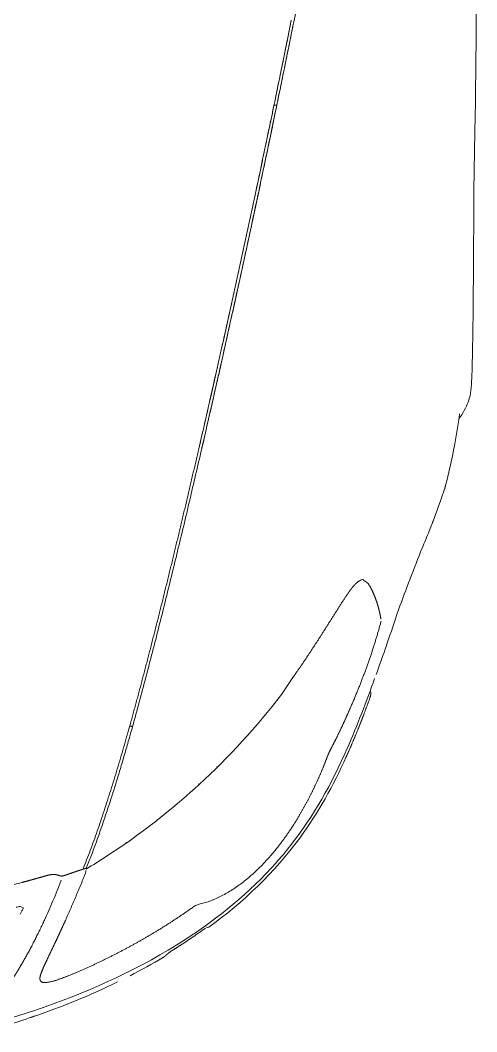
# Model space of a CAD drawing. Extents: x -2012 to 34975, y -1043 to 8321.
# Drawn here: x 5523.4 to 5570.9, y 3297.5 to 3402.5 of the extents above; entities that cross this region are included whole.
import ezdxf

# ---------------------------------------------------------------- set-up
doc = ezdxf.new("R2010")
doc.units = 0
doc.header["$LTSCALE"] = 25
doc.layers.get('0').update_dxf_attribs({"color": 9, "lineweight": 9})
doc.layers.add('04', color=9, linetype='Continuous', lineweight=9)

# ---------------------------------------------------------------- blocks, each defined once
blk = doc.blocks.new('p-araba-passat')
for points in [[(0.1591, -0.42), (0.1604, -0.4167)], [(0.3993, -0.701), (0.3806, -0.6883)], [(0.4985, -0.774), (0.5002, -0.7732)], [(0.37, -0.7777), (0.3713, -0.7783)], [(0.4294, -0.7967), (0.4275, -0.7961)], [(0.4634, -0.8084), (0.4683, -0.8101)], [(0.5846, -0.8546), (0.5935, -0.8578)], [(0.9039, -0.8883), (0.9649, -0.8895)]]:
    blk.add_lwpolyline(points)
at = {"flags": 128}
for points in [[(0.3156, -0.7556), (0.329, -0.7615), (0.3291, -0.7615)], [(0.5954, -0.8584), (0.5987, -0.8593), (0.6022, -0.8602)]]:
    blk.add_lwpolyline(points, dxfattribs=at)
for points, degree in [([(0.1852, -0.4182), (0.1694, -0.36), (0.1574, -0.3007), (0.148, -0.241), (0.1411, -0.181), (0.1365, -0.1207), (0.1343, -0.0603), (0.1343, 0)], 7), ([(0.0303, -0.3772), (0.0343, -0.3946), (0.0399, -0.4121), (0.0457, -0.4293)], 3), ([(0.1462, -0.4419), (0.1291, -0.434), (0.1129, -0.4257), (0.0977, -0.4172), (0.0839, -0.4085), (0.072, -0.3995)], 5), ([(0.1852, -0.4182), (0.1853, -0.4186), (0.1854, -0.4189), (0.1855, -0.4192)], 3), ([(0.1855, -0.4192), (0.1854, -0.4189), (0.1853, -0.4186), (0.1852, -0.4182)], 3), ([(0.1923, -0.4438), (0.191, -0.4389), (0.1896, -0.434), (0.1882, -0.429), (0.1868, -0.4241), (0.1855, -0.4192)], 5), ([(0.0452, -0.4278), (0.0455, -0.4287), (0.0457, -0.4295), (0.046, -0.4303), (0.0464, -0.4311)], 4), ([(0.0464, -0.4311), (0.0461, -0.4304), (0.0458, -0.4296), (0.0455, -0.4288), (0.0453, -0.428)], 4), ([(0.0457, -0.4293), (0.056, -0.4595), (0.068, -0.4891), (0.082, -0.5178)], 3), ([(0.0915, -0.4743), (0.0858, -0.4606), (0.081, -0.4484), (0.079, -0.4395), (0.0798, -0.4353), (0.0837, -0.4352), (0.0904, -0.4378), (0.0979, -0.4413)], 7), ([(0.1458, -0.4637), (0.1385, -0.4604), (0.1312, -0.457), (0.1242, -0.4537), (0.1173, -0.4504), (0.1106, -0.4472), (0.1041, -0.4441), (0.0979, -0.4413)], 7), ([(0.1928, -0.4565), (0.1935, -0.4543), (0.1941, -0.4515), (0.1936, -0.4486), (0.193, -0.4461), (0.1923, -0.4438)], 5), ([(0.1928, -0.4634), (0.1922, -0.4617), (0.1918, -0.4602), (0.1918, -0.4594), (0.1922, -0.4583), (0.1928, -0.4565)], 5), ([(0.1928, -0.4634), (0.1941, -0.4672), (0.1954, -0.4709), (0.1967, -0.4746), (0.1979, -0.4783), (0.1991, -0.482)], 5), ([(0.1592, -0.5957), (0.143, -0.5729), (0.1282, -0.5491), (0.1147, -0.5247), (0.1024, -0.4999), (0.0915, -0.4743)], 5), ([(0.2004, -0.4855), (0.1998, -0.4846), (0.1996, -0.4837), (0.1995, -0.4829), (0.1991, -0.482)], 4), ([(0.1991, -0.482), (0.1994, -0.4827), (0.1996, -0.4834), (0.1997, -0.4841), (0.1999, -0.4848), (0.2004, -0.4855)], 5), ([(0.1949, -0.4845), (0.1958, -0.4848), (0.1969, -0.4851), (0.1979, -0.4851)], 3), ([(0.1949, -0.4845), (0.1958, -0.4848), (0.1969, -0.4851), (0.1979, -0.4851)], 3), ([(0.1992, -0.4852), (0.2079, -0.4995), (0.217, -0.5136), (0.2266, -0.5274)], 3), ([(0.0885, -0.5309), (0.0945, -0.5426), (0.1008, -0.5541), (0.1074, -0.5654)], 3), ([(0.2272, -0.5268), (0.2267, -0.5272), (0.2265, -0.5274), (0.2265, -0.5275), (0.2268, -0.5274), (0.2273, -0.5271)], 5), ([(0.2266, -0.5274), (0.245, -0.5537), (0.2652, -0.5789), (0.287, -0.6027)], 3), ([(0.3478, -0.5306), (0.3477, -0.5311), (0.3475, -0.5317), (0.3474, -0.5323), (0.3473, -0.5329), (0.3471, -0.5335)], 5), ([(0.3478, -0.5306), (0.3476, -0.5313), (0.3475, -0.532), (0.3473, -0.5327), (0.3471, -0.5335)], 4), ([(0.3478, -0.5306), (0.3946, -0.5436), (0.4423, -0.556), (0.4903, -0.568), (0.5386, -0.5797), (0.587, -0.5911), (0.6356, -0.6024)], 6), ([(0.1073, -0.5651), (0.1072, -0.5648), (0.107, -0.5646), (0.1069, -0.5644)], 3), ([(0.1071, -0.5647), (0.1071, -0.5647), (0.1071, -0.5648), (0.1072, -0.5649), (0.1072, -0.565), (0.1073, -0.5651)], 5), ([(0.1073, -0.5651), (0.1074, -0.5652), (0.1075, -0.5654), (0.1076, -0.5655), (0.1077, -0.5657), (0.1078, -0.5658)], 5), ([(0.1078, -0.5658), (0.1077, -0.5657), (0.1076, -0.5655), (0.1075, -0.5654), (0.1074, -0.5652), (0.1073, -0.5651)], 5), ([(0.1073, -0.5651), (0.1076, -0.5656), (0.1079, -0.5662), (0.1085, -0.5669), (0.1093, -0.5678), (0.1102, -0.5687), (0.1111, -0.5698), (0.112, -0.571)], 7), ([(0.1073, -0.5651), (0.1073, -0.5651), (0.1073, -0.5651), (0.1073, -0.5651)], 3), ([(0.112, -0.571), (0.1128, -0.572), (0.1136, -0.573), (0.1143, -0.5741), (0.115, -0.5752), (0.1157, -0.5763)], 5), ([(0.1202, -0.5834), (0.1187, -0.581), (0.1172, -0.5787), (0.1157, -0.5763)], 3), ([(0.1157, -0.5763), (0.1166, -0.5777), (0.1175, -0.5791), (0.1184, -0.5806), (0.1193, -0.582), (0.1202, -0.5834)], 5), ([(0.2875, -0.6021), (0.287, -0.6025), (0.2869, -0.6028), (0.2869, -0.6028), (0.2872, -0.6026), (0.2876, -0.6022)], 5), ([(0.287, -0.6027), (0.3156, -0.6338), (0.3469, -0.6626), (0.3806, -0.6883)], 3), ([(0.635, -0.6053), (0.6858, -0.617), (0.7366, -0.6286), (0.7876, -0.6399), (0.8387, -0.6511), (0.8898, -0.6621), (0.941, -0.6729), (0.9923, -0.6835)], 7), ([(0.6356, -0.6024), (0.6862, -0.6141), (0.737, -0.6256), (0.7879, -0.6369), (0.8388, -0.6481), (0.8898, -0.6591), (0.9409, -0.6699), (0.9921, -0.6805)], 7), ([(0.1388, -0.6108), (0.1384, -0.6115), (0.1384, -0.6123), (0.1388, -0.6128)], 3), ([(0.1393, -0.6103), (0.1391, -0.6104), (0.1389, -0.6106), (0.1388, -0.6108)], 3), ([(0.3055, -0.6211), (0.3055, -0.6211), (0.3055, -0.6211), (0.3055, -0.6211), (0.3055, -0.6211), (0.3055, -0.6211)], 5), ([(0.3055, -0.6211), (0.3055, -0.6211), (0.3055, -0.6211), (0.3055, -0.6211), (0.3055, -0.6211), (0.3056, -0.6211)], 5), ([(0.1857, -0.6484), (0.1951, -0.6606), (0.206, -0.6719), (0.2177, -0.6821), (0.23, -0.6913), (0.2426, -0.6996), (0.2554, -0.7072)], 6), ([(0.9921, -0.6805), (0.9922, -0.6813), (0.9922, -0.682), (0.9923, -0.6828), (0.9923, -0.6835)], 4), ([(0.9921, -0.6805), (1.0046, -0.6831), (1.0172, -0.6857), (1.0298, -0.6883), (1.0425, -0.6909), (1.0552, -0.6934), (1.0679, -0.696), (1.0806, -0.6985)], 7), ([(0.9923, -0.6835), (1.0047, -0.6861), (1.0173, -0.6886), (1.0298, -0.6912), (1.0424, -0.6938), (1.055, -0.6963), (1.0677, -0.6989), (1.0803, -0.7014)], 7), ([(0.4814, -0.7547), (0.4697, -0.747), (0.4577, -0.7397), (0.4459, -0.7321), (0.434, -0.7246), (0.4223, -0.7169), (0.4106, -0.7091), (0.3993, -0.701)], 7), ([(0.2554, -0.7072), (0.2649, -0.7128), (0.2746, -0.718), (0.2844, -0.7229), (0.2942, -0.7274), (0.3045, -0.7317), (0.314, -0.7352)], 6), ([(0.3258, -0.7406), (0.3234, -0.7394), (0.3207, -0.738), (0.3179, -0.7367), (0.3159, -0.736), (0.314, -0.7352)], 5), ([(0.3258, -0.7406), (0.3331, -0.7444), (0.3404, -0.7481), (0.348, -0.7516), (0.3555, -0.7551), (0.3629, -0.7583)], 5), ([(0.3158, -0.7554), (0.3157, -0.7555), (0.3156, -0.7556), (0.3156, -0.7556)], 3), ([(0.3156, -0.7556), (0.3245, -0.7596), (0.3334, -0.7635), (0.3425, -0.7672), (0.3515, -0.7708), (0.3606, -0.7743), (0.3698, -0.7777)], 6), ([(0.4912, -0.7616), (0.4898, -0.7606), (0.4884, -0.7595), (0.487, -0.7585), (0.4856, -0.7576), (0.4842, -0.7566), (0.4828, -0.7557), (0.4814, -0.7547)], 7), ([(0.3243, -0.7566), (0.3485, -0.7672), (0.374, -0.7769), (0.397, -0.7852)], 3), ([(0.3629, -0.7583), (0.3782, -0.7651), (0.3936, -0.7714), (0.409, -0.7774), (0.4248, -0.7828), (0.4407, -0.7876), (0.4567, -0.792)], 6), ([(0.4983, -0.7691), (0.4976, -0.768), (0.4968, -0.7669), (0.4958, -0.7658), (0.4947, -0.7647), (0.4936, -0.7636), (0.4924, -0.7626), (0.4912, -0.7616)], 7), ([(0.4985, -0.774), (0.4985, -0.7743), (0.4984, -0.7745), (0.4983, -0.7748), (0.4982, -0.7751), (0.4981, -0.7753), (0.498, -0.7756), (0.4979, -0.7758)], 7), ([(0.3712, -0.7782), (0.3735, -0.7791), (0.3753, -0.7798), (0.3773, -0.7804)], 3), ([(0.3759, -0.7799), (0.3759, -0.7799), (0.3759, -0.7799), (0.3759, -0.7799), (0.3759, -0.7799), (0.3759, -0.7799), (0.3759, -0.7799)], 6), ([(0.376, -0.7799), (0.376, -0.7799), (0.376, -0.7799), (0.376, -0.7799)], 3), ([(0.3835, -0.7806), (0.383, -0.7812), (0.3824, -0.7817), (0.3811, -0.7814), (0.3795, -0.781), (0.3782, -0.7806)], 5), ([(0.4014, -0.7868), (0.4105, -0.7901), (0.4187, -0.793), (0.4275, -0.7961)], 3), ([(0.4587, -0.7917), (0.4632, -0.791), (0.4677, -0.7901), (0.4723, -0.7889), (0.4768, -0.7875), (0.4813, -0.7858), (0.4858, -0.7839), (0.4902, -0.7817)], 7), ([(0.4902, -0.7817), (0.4904, -0.7816), (0.4905, -0.7815), (0.4907, -0.7814)], 3), ([(0.4907, -0.7814), (0.4905, -0.7815), (0.4904, -0.7816), (0.4902, -0.7817)], 3), ([(0.4634, -0.8084), (0.452, -0.8045), (0.4407, -0.8007), (0.4294, -0.7967)], 3), ([(0.4633, -0.8083), (0.4633, -0.8084), (0.4633, -0.8084), (0.4634, -0.8084)], 3), ([(0.4633, -0.8083), (0.4633, -0.8083), (0.4633, -0.8084), (0.4633, -0.8084), (0.4633, -0.8084), (0.4634, -0.8084)], 5), ([(0.5501, -0.8419), (0.5618, -0.8466), (0.5733, -0.8508), (0.5846, -0.8546)], 3), ([(0.5598, -0.8452), (0.5599, -0.8453), (0.5599, -0.8453), (0.5599, -0.8453), (0.56, -0.8454), (0.56, -0.8454)], 5), ([(0.5598, -0.8452), (0.5599, -0.8453), (0.5599, -0.8453), (0.5599, -0.8453), (0.56, -0.8454), (0.56, -0.8454)], 5), ([(0.5935, -0.8578), (0.5934, -0.8577), (0.5934, -0.8577), (0.5933, -0.8576), (0.5932, -0.8575), (0.5932, -0.8574)], 5), ([(0.5933, -0.8576), (0.5933, -0.8577), (0.5934, -0.8577), (0.5934, -0.8577), (0.5935, -0.8578), (0.5935, -0.8578)], 5), ([(0.5935, -0.8578), (0.5942, -0.858), (0.5948, -0.8582), (0.5954, -0.8584), (0.596, -0.8585), (0.5967, -0.8587)], 5), ([(0.5935, -0.8578), (0.5942, -0.858), (0.5948, -0.8582), (0.5954, -0.8584), (0.596, -0.8585), (0.5967, -0.8587)], 5), ([(0.6023, -0.8602), (0.6144, -0.8633), (0.6265, -0.8659), (0.6387, -0.8681)], 3), ([(0.6387, -0.8681), (0.6494, -0.8701), (0.6607, -0.8719), (0.672, -0.8735)], 3), ([(0.9649, -0.8895), (1.0463, -0.8909), (1.1281, -0.8914), (1.1947, -0.8908)], 3), ([(0.9649, -0.8895), (0.9649, -0.8895), (0.9649, -0.8896), (0.9649, -0.8896), (0.9649, -0.8896)], 4), ([(0.9649, -0.8895), (0.9649, -0.8896), (0.9649, -0.8896), (0.9649, -0.8896)], 3)]:
    blk.add_open_spline(points, degree=degree)
for points, degree, knots in [([(0.0365, -0.3796), (0.0376, -0.3836), (0.0392, -0.3893), (0.0417, -0.3979), (0.0454, -0.4102), (0.0504, -0.4259), (0.0722, -0.4889), (0.1135, -0.5801), (0.1797, -0.6611), (0.2474, -0.718), (0.2885, -0.7409), (0.3243, -0.7566)], 3, [0, 0, 0, 0, 0.031056, 0.036146, 0.054541, 0.110865, 0.137189, 0.46648, 0.71732, 0.763476, 1, 1, 1, 1]), ([(0.1524, -0.4166), (0.1533, -0.4172), (0.1553, -0.4182), (0.1575, -0.4193), (0.1588, -0.4199), (0.1591, -0.42)], 3, [0, 0, 0, 0, 0.434147, 0.888856, 1, 1, 1, 1]), ([(0.1604, -0.4167), (0.1603, -0.416), (0.16, -0.4145), (0.1597, -0.4131), (0.1595, -0.4124)], 3, [0, 0, 0, 0, 0.493295, 1, 1, 1, 1]), ([(0.1923, -0.4438), (0.1912, -0.4397), (0.1889, -0.4315), (0.1866, -0.4233), (0.1855, -0.4192)], 3, [0, 0, 0, 0, 0.500004, 1, 1, 1, 1]), ([(0.1076, -0.4223), (0.1076, -0.4223), (0.1076, -0.4223), (0.1076, -0.4223), (0.1076, -0.4223), (0.1076, -0.4223), (0.1076, -0.4223)], 3, [0, 0, 0, 0, 1, 1, 1, 1, 1, 1, 1]), ([(0.0979, -0.4413), (0.0958, -0.4403), (0.0919, -0.4386), (0.087, -0.4371), (0.0833, -0.4372), (0.0812, -0.44), (0.0815, -0.446), (0.0836, -0.4539), (0.0871, -0.4636), (0.09, -0.4705), (0.0915, -0.4743)], 3, [0, 0, 0, 0, 0.156637, 0.293339, 0.402911, 0.490444, 0.578017, 0.689134, 0.831372, 1, 1, 1, 1]), ([(0.0901, -0.4381), (0.0901, -0.4381), (0.0901, -0.4381), (0.0901, -0.4381), (0.0901, -0.4381), (0.0901, -0.4381), (0.0901, -0.4381), (0.0901, -0.4381), (0.0901, -0.4381), (0.0901, -0.4381), (0.0901, -0.4381), (0.0901, -0.4381), (0.0901, -0.4381), (0.0901, -0.4381), (0.0901, -0.4381)], 7, [0, 0, 0, 0, 0, 0, 0, 0, 1, 1, 1, 1, 1, 1, 1, 1, 1, 1, 1, 1, 1, 1, 1]), ([(0.1458, -0.4637), (0.1416, -0.4617), (0.133, -0.4579), (0.1208, -0.4521), (0.1089, -0.4464), (0.1016, -0.443), (0.0979, -0.4413)], 3, [0, 0, 0, 0, 0.248952, 0.498335, 0.748548, 1, 1, 1, 1]), ([(0.1876, -0.4593), (0.184, -0.4579), (0.1768, -0.4551), (0.1663, -0.4508), (0.1561, -0.4464), (0.1495, -0.4434), (0.1462, -0.4419)], 3, [0, 0, 0, 0, 0.249988, 0.499976, 0.749971, 1, 1, 1, 1]), ([(0.1928, -0.4565), (0.193, -0.4555), (0.1936, -0.4535), (0.1937, -0.4501), (0.1932, -0.4469), (0.1926, -0.4448), (0.1923, -0.4438)], 3, [0, 0, 0, 0, 0.253723, 0.5144, 0.766492, 1, 1, 1, 1]), ([(0.1949, -0.4845), (0.1906, -0.4828), (0.182, -0.4793), (0.1696, -0.4741), (0.1575, -0.4689), (0.1497, -0.4654), (0.1458, -0.4637)], 3, [0, 0, 0, 0, 0.250288, 0.500251, 0.750112, 1, 1, 1, 1]), ([(0.1991, -0.482), (0.1981, -0.4789), (0.1961, -0.4728), (0.1939, -0.4666), (0.1928, -0.4634)], 3, [0, 0, 0, 0, 0.499697, 1, 1, 1, 1]), ([(0.3478, -0.5306), (0.3403, -0.5284), (0.3253, -0.5242), (0.3031, -0.5177), (0.2812, -0.5109), (0.2597, -0.504), (0.2388, -0.4969), (0.2184, -0.4896), (0.2056, -0.4845), (0.1991, -0.482)], 3, [0, 0, 0, 0, 0.142962, 0.285891, 0.428784, 0.571637, 0.714451, 0.85723, 1, 1, 1, 1]), ([(0.2004, -0.4855), (0.2048, -0.4872), (0.2136, -0.4908), (0.2275, -0.4959), (0.2416, -0.5009), (0.256, -0.5058), (0.2708, -0.5107), (0.2857, -0.5154), (0.3008, -0.5201), (0.3162, -0.5246), (0.3316, -0.5291), (0.342, -0.532), (0.3471, -0.5335)], 3, [0, 0, 0, 0, 0.09999, 0.199951, 0.299934, 0.39995, 0.499986, 0.600017, 0.70003, 0.800021, 0.900005, 1, 1, 1, 1]), ([(0.3471, -0.5335), (0.3557, -0.5358), (0.3727, -0.5405), (0.3985, -0.5474), (0.4245, -0.5542), (0.4506, -0.5609), (0.4767, -0.5674), (0.503, -0.5739), (0.5293, -0.5803), (0.5557, -0.5867), (0.5821, -0.5929), (0.6085, -0.5991), (0.6262, -0.6032), (0.635, -0.6053)], 3, [0, 0, 0, 0, 0.090907, 0.181816, 0.272725, 0.363634, 0.454543, 0.545452, 0.636362, 0.727271, 0.81818, 0.90909, 1, 1, 1, 1]), ([(0.1157, -0.5763), (0.1151, -0.5754), (0.114, -0.5735), (0.1127, -0.5718), (0.112, -0.571)], 3, [0, 0, 0, 0, 0.500757, 1, 1, 1, 1]), ([(0.1379, -0.6094), (0.1349, -0.6052), (0.1288, -0.5966), (0.1231, -0.5878), (0.1202, -0.5834)], 3, [0, 0, 0, 0, 0.499973, 1, 1, 1, 1]), ([(0.1592, -0.5957), (0.1602, -0.5971), (0.1621, -0.5999), (0.1628, -0.6026), (0.1631, -0.6039)], 3, [0, 0, 0, 0, 0.510982, 1, 1, 1, 1]), ([(0.1631, -0.6039), (0.1636, -0.6056), (0.1644, -0.6092), (0.1663, -0.6148), (0.1686, -0.6204), (0.1714, -0.6261), (0.1745, -0.6318), (0.1779, -0.6374), (0.1817, -0.643), (0.1844, -0.6466), (0.1857, -0.6484)], 3, [0, 0, 0, 0, 0.125021, 0.250003, 0.374973, 0.49995, 0.624948, 0.749968, 0.874999, 1, 1, 1, 1]), ([(0.635, -0.6053), (0.6548, -0.6098), (0.6943, -0.6189), (0.7537, -0.6322), (0.8132, -0.6454), (0.8728, -0.6583), (0.9325, -0.671), (0.9723, -0.6793), (0.9923, -0.6835)], 3, [0, 0, 0, 0, 0.166658, 0.333325, 0.499995, 0.66667, 0.833342, 1, 1, 1, 1]), ([(0.9921, -0.6805), (0.9623, -0.6742), (0.9026, -0.6618), (0.8134, -0.6424), (0.7243, -0.6227), (0.6652, -0.6092), (0.6356, -0.6024)], 3, [0, 0, 0, 0, 0.249996, 0.50001, 0.750014, 1, 1, 1, 1]), ([(0.1388, -0.6128), (0.1648, -0.6486), (0.2185, -0.7048), (0.2861, -0.7423), (0.3156, -0.7556)], 3, [0, 0, 0, 0, 0.577413, 1, 1, 1, 1]), ([(1.0806, -0.6985), (1.0658, -0.6956), (1.0363, -0.6896), (1.0068, -0.6835), (0.9921, -0.6805)], 3, [0, 0, 0, 0, 0.5, 1, 1, 1, 1]), ([(0.9923, -0.6835), (1.0069, -0.6865), (1.0363, -0.6925), (1.0656, -0.6985), (1.0803, -0.7014)], 3, [0, 0, 0, 0, 0.50005, 1, 1, 1, 1]), ([(1.0803, -0.7014), (1.0942, -0.7042), (1.1221, -0.7097), (1.1639, -0.7177), (1.1918, -0.7224), (1.2057, -0.7247)], 3, [0, 0, 0, 0, 0.333467, 0.666817, 1, 1, 1, 1]), ([(0.314, -0.7352), (0.3151, -0.7357), (0.3176, -0.7366), (0.3216, -0.7384), (0.3244, -0.7399), (0.3258, -0.7406)], 3, [0, 0, 0, 0, 0.29853, 0.648623, 1, 1, 1, 1]), ([(0.4983, -0.7691), (0.4979, -0.7685), (0.497, -0.7672), (0.4953, -0.7653), (0.4933, -0.7634), (0.4919, -0.7622), (0.4912, -0.7616)], 3, [0, 0, 0, 0, 0.255303, 0.507877, 0.756305, 1, 1, 1, 1]), ([(0.4979, -0.7758), (0.4975, -0.7764), (0.4966, -0.7776), (0.4948, -0.779), (0.4928, -0.7803), (0.4914, -0.7811), (0.4907, -0.7814)], 3, [0, 0, 0, 0, 0.249922, 0.49992, 0.749952, 1, 1, 1, 1]), ([(0.4985, -0.774), (0.4984, -0.7743), (0.4983, -0.775), (0.498, -0.7755), (0.4979, -0.7758)], 3, [0, 0, 0, 0, 0.499708, 1, 1, 1, 1]), ([(0.5002, -0.7732), (0.5, -0.7726), (0.4997, -0.7713), (0.4988, -0.7698), (0.4983, -0.7691)], 3, [0, 0, 0, 0, 0.50004, 1, 1, 1, 1]), ([(0.3782, -0.7806), (0.3779, -0.7806), (0.3774, -0.7805), (0.3769, -0.7803), (0.3767, -0.7802)], 3, [0, 0, 0, 0, 0.639032, 1, 1, 1, 1]), ([(0.4683, -0.8101), (0.49, -0.8178), (0.5171, -0.8282), (0.5444, -0.8396), (0.5501, -0.8419)], 3, [0, 0, 0, 0, 0.780381, 1, 1, 1, 1]), ([(0.6667, -0.8727), (0.6721, -0.877), (0.6849, -0.8836), (0.6985, -0.8856), (0.7073, -0.8862), (0.7319, -0.887), (0.7993, -0.8878), (0.8647, -0.8882), (0.9039, -0.8883)], 3, [0, 0, 0, 0, 0.055066, 0.1081, 0.166336, 0.422635, 0.673181, 1, 1, 1, 1])]:
    blk.add_open_spline(points, degree=degree, knots=knots)

msp = doc.modelspace()

# ---------------------------------------------------------------- block references
at = {"layer": '04', "xscale": 100, "yscale": 100, "zscale": 100, "rotation": 90}
msp.add_blockref('p-araba-passat', (5481.75, 3294.42), dxfattribs=at)

doc.saveas('drawing.dxf')
